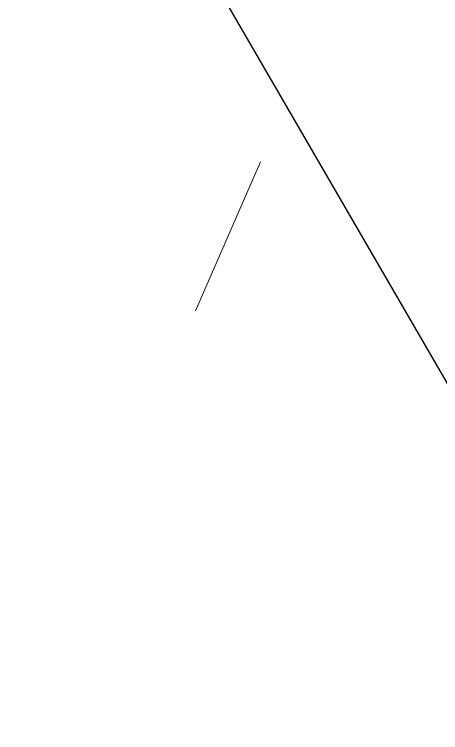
# Model space of a CAD drawing. Header units: millimetres. Extents: x 1680 to 166026, y 35966 to 91121.
# Drawn here: x 74186.8 to 74238.8, y 49005.3 to 49093 of the extents above; entities that cross this region are included whole.
import ezdxf

# ---------------------------------------------------------------- set-up
doc = ezdxf.new("R2010")
doc.units = ezdxf.units.MM
doc.linetypes.add('IMPORT-ACAD_ISO03W100', pattern=[762, 304.8, -457.2])
doc.layers.add('A-GENM', color=13, linetype='Continuous', lineweight=18)
doc.layers.add('G-IMPT', color=8, linetype='Continuous', lineweight=18)

# ---------------------------------------------------------------- blocks, each defined once
blk = doc.blocks.new('Icons-of-Denmark_NamNam-Wood-Barstool-Lowback - Default-V7-mebel yerləşmə planı')
at = {"layer": 'A-GENM', "color": 253, "linetype": 'IMPORT-ACAD_ISO03W100'}
blk.add_open_spline([(208.683, -79.996), (208.67, -78.825), (208.635, -75.468), (208.588, -69.933), (208.39, -61.205), (208.11, -50.294), (207.848, -37.188), (207.441, -19.729), (206.88, 2.04), (206.091, 28.205), (205.386, 49.971), (204.672, 67.543), (204.045, 80.723), (203.201, 93.995), (202.219, 107.232), (201.53, 117.852), (200.891, 126.322), (200.256, 132.663), (199.511, 139.319), (198.701, 146.137), (197.739, 152.657), (196.58, 158.408), (195.132, 163.415), (193.462, 167.948), (191.971, 171.174), (190.762, 173.407), (189.865, 174.91), (188.967, 176.205), (187.74, 177.659), (186.17, 179.08), (184.556, 180.189), (183.246, 180.998), (182.253, 181.604), (181.262, 182.179), (179.948, 182.85), (178.292, 183.563), (176.563, 184.15), (175.103, 184.571), (173.957, 184.871), (172.775, 185.145), (171.177, 185.466), (169.105, 185.805), (166.893, 186.096), (165.015, 186.321), (163.54, 186.493), (162.01, 186.662), (159.916, 186.876), (157.175, 187.142), (153.665, 187.504), (149.894, 187.956), (145.872, 188.507), (141.623, 189.137), (137.114, 189.853), (132.345, 190.647), (127.236, 191.526), (121.818, 192.495), (117.134, 193.355), (113.325, 194.063), (110.456, 194.596), (107.556, 195.136), (103.62, 195.87), (98.601, 196.803), (93.483, 197.734), (89.353, 198.461), (86.248, 198.992), (83.123, 199.513), (78.912, 200.202), (73.589, 201.039), (67.139, 201.986), (60.677, 202.844), (54.197, 203.609), (45.49, 204.517), (34.564, 205.404), (21.453, 206.042), (12.676, 206.192), (8.281, 206.199)], degree=3, knots=[0.3505219, 0.3505219, 0.3505219, 0.3505219, 0.3548387, 0.3629032, 0.3709677, 0.3870968, 0.4032258, 0.4193548, 0.4516129, 0.483871, 0.516129, 0.5322581, 0.5483871, 0.5645161, 0.5806452, 0.5967742, 0.6048387, 0.6129032, 0.6209677, 0.6290323, 0.6370968, 0.6451613, 0.6532258, 0.6612903, 0.6693548, 0.6733871, 0.6774194, 0.6814516, 0.6854839, 0.6935484, 0.7016129, 0.7056452, 0.7096774, 0.7137097, 0.7177419, 0.7258065, 0.733871, 0.7379032, 0.7419355, 0.7459677, 0.75, 0.7580645, 0.766129, 0.7701613, 0.7741935, 0.7782258, 0.7822581, 0.7903226, 0.7983871, 0.8064516, 0.8145161, 0.8225806, 0.8306452, 0.8387097, 0.8467742, 0.8548387, 0.8629032, 0.8669355, 0.8709677, 0.875, 0.8790323, 0.8870968, 0.8951613, 0.8991935, 0.9032258, 0.9072581, 0.9112903, 0.9193548, 0.9274194, 0.9354839, 0.9435484, 0.9516129, 0.9677419, 0.983871, 1, 1, 1, 1], dxfattribs=at)
at = {"layer": 'G-IMPT'}
blk.add_line((139.798, 84.384), (147.735, 102.583), dxfattribs=at)

msp = doc.modelspace()

# ---------------------------------------------------------------- linework, layer by layer
at = {"ltscale": 20}
msp.add_line((58206.659, 76694.971), (81825.765, 35966.45), dxfattribs=at)

# ---------------------------------------------------------------- block references
at = {"layer": 'A-GENM', "color": 253, "linetype": 'IMPORT-ACAD_ISO03W100'}
msp.add_blockref('Icons-of-Denmark_NamNam-Wood-Barstool-Lowback - Default-V7-mebel yerləşmə planı', (74069.088, 48972.399), dxfattribs=at)

doc.saveas('drawing.dxf')
